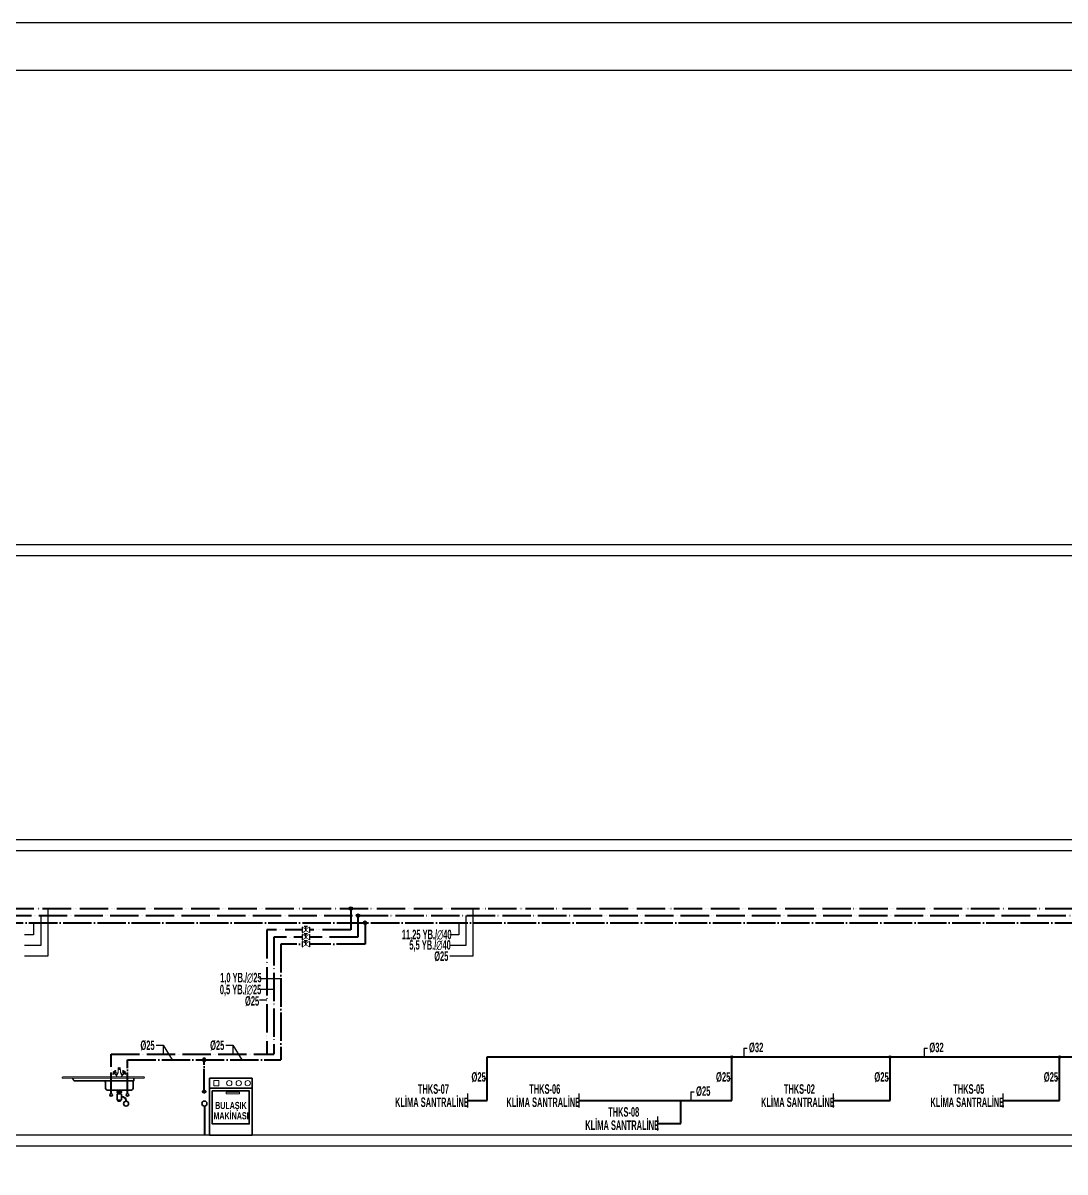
# Model space of a CAD drawing. Header units: centimetres. Extents: x 405464 to 563355, y 50011 to 66875.
# Drawn here: x 532428 to 534626, y 56589 to 59011 of the extents above; entities that cross this region are included whole.
import ezdxf
from ezdxf.enums import TextEntityAlignment as Align

# ---------------------------------------------------------------- set-up
doc = ezdxf.new("R2010")
doc.units = ezdxf.units.CM
for name, pattern in [('SICAKSU1', [75, 60, -6, 0, -3, 0, -6]), ('SIRKUL-1', [78, 60, -6, 0, -3, 0, -3, 0, -6]), ('SOGUKSU1', [72, 60, -6, 0, -6])]:
    doc.linetypes.add(name, pattern=pattern)
for name, color, linetype, lineweight in [('0-KRCN-IST-KÜRESEL VANA', 4, 'Continuous', 25), ('0-KRCN-MUTFAK-CİHAZ', 4, 'Continuous', 40), ('0-KRCN-SHT YUMUŞAK SU ÇAP', 201, 'Continuous', 30), ('0-KRCN-SHT-02CIHAZ', 132, 'Continuous', 25), ('0-KRCN-SHT-03CIHAZ', 120, 'Continuous', 30), ('0-KRCN-SHT-05CIHAZ', 171, 'Continuous', 40), ('0-KRCN-SHT-EVYEBİRGÖZLÜ', 171, 'Continuous', 35), ('0-KRCN-SHT-KÜRESEL VANA', 4, 'Continuous', 25), ('0-KRCN-SHT-MAKİNABULAŞIKÇAMAŞIR', 171, 'Continuous', 35), ('0-KRCN-SHT-PİSSU-BORU', 220, 'PISSU_LINE50', 40), ('0-KRCN-SHT-PROSES-BORU', 1, '0-Y_LINE', 40), ('0-KRCN-SHT-SICAKSU', 50, 'SICAKSU1', 40), ('0-KRCN-SHT-SIRKULASYON', 145, 'SIRKUL-1', 40), ('0-KRCN-SHT-SOGUKSU', 141, 'SOGUKSU1', 40), ('0-KRCN-SHT-YAZI-ÇAP-TEMSU', 81, 'Continuous', 30), ('0-KRCN-Z-ANTET', 71, 'Continuous', 30)]:
    doc.layers.add(name, color=color, linetype=linetype, lineweight=lineweight)
doc.styles.add('BORU', font='AGENCYR.TTF')
doc.styles.add('CAP', font='ARIALNB.TTF')
doc.styles.add('MUF', font='isocpeur.ttf')
doc.linetypes.add('0-Y_LINE', pattern='A,100,-0.5,["Y",BORU,S=9,R=0,X=0,Y=-4.5],-5', length=105.5)
doc.linetypes.add('PISSU_LINE50', pattern='A,50,-10,["C",MUF,S=10,R=0,X=1,Y=-5],0', length=60)

# ---------------------------------------------------------------- blocks, each defined once
blk = doc.blocks.new('*U135')
at = {"layer": '0-KRCN-SHT-EVYEBİRGÖZLÜ', "color": 120, "lineweight": 20}
for p, q in [((-79.4, 82), (34.4, 82)), ((-7.8, 87.2), (-8.2, 87.6)), ((-8.2, 87.6), (-8.2, 87.6)), ((-7.8, 87.2), (-7.3, 86.8)), ((-7.3, 86.8), (-7.3, 86.8)), ((-6.2, 89.2), (-6.7, 89.5)), ((-6.7, 89.5), (-6.7, 89.5)), ((-6.5, 86.9), (-6.1, 86.6)), ((-6.4, 86.3), (-4.9, 84.7)), ((-6.2, 89.2), (-5.7, 88.8)), ((-5.7, 88.8), (-5.7, 88.8)), ((-5.6, 88), (-5.3, 87.7)), ((-5, 88), (-3.1, 86.9)), ((-4.5, 84.4), (-4.9, 84.7)), ((-4.4, 84.3), (-4.5, 84.4)), ((-4.2, 84.1), (-4.3, 84.2)), ((-2.7, 86.7), (-3.1, 86.9)), ((-2.6, 86.6), (-2.7, 86.7)), ((2.9, 82), (-2.7, 82)), ((-2.2, 86.7), (-2.4, 86.5)), ((-1.3, 94.8), (-1.4, 93.6)), ((-1.2, 93.6), (-1.2, 93)), ((-1.2, 93.6), (-1.2, 93.6)), ((1.2, 93.6), (1.2, 93.6)), ((1.2, 93.6), (1.2, 93)), ((1.4, 94.8), (1.4, 93.6)), ((2.3, 86.7), (2.5, 86.5)), ((2.7, 86.6), (2.8, 86.7)), ((2.8, 86.7), (3.2, 87)), ((5.1, 88.1), (3.2, 87)), ((4.4, 84.1), (4.4, 84.2)), ((4.5, 84.3), (4.6, 84.4)), ((4.6, 84.4), (5, 84.8)), ((6.5, 86.3), (5, 84.8)), ((5.7, 88), (5.3, 87.8)), ((6.3, 89.2), (5.8, 88.8)), ((5.8, 88.8), (5.8, 88.8)), ((6.6, 86.9), (6.2, 86.6)), ((6.3, 89.2), (6.8, 89.6)), ((6.8, 89.6), (6.8, 89.6)), ((7.8, 87.2), (7.4, 86.9)), ((7.4, 86.9), (7.4, 86.9)), ((7.8, 87.2), (8.3, 87.6)), ((8.3, 87.6), (8.3, 87.6)), ((-79.4, 80), (34.4, 80)), ((-2.7, 61.2), (-2.9, 63.1)), ((2.9, 61.2), (-2.7, 61.2)), ((-1.8, 59.8), (-1.8, 58.3)), ((2, 59.8), (2, 58.3)), ((2.9, 61.2), (3.1, 63.1))]:
    blk.add_line(p, q, dxfattribs=at)
at = {"layer": '0-KRCN-SHT-EVYEBİRGÖZLÜ', "linetype": 'Continuous'}
for p, q in [((-65.4, 80), (-64.6, 77.9)), ((-21.5, 76.6), (-62.7, 76.6)), ((-21.5, 76.6), (20.4, 76.6)), ((-19.5, 74.6), (-19.5, 67.1)), ((19.7, 74.6), (19.7, 67.1)), ((20.4, 80), (20.4, 77)), ((-15.5, 63.1), (15.7, 63.1)), ((-1.8, 49.1), (-1.8, 47.9)), ((2, 49.1), (2, 47.9)), ((2, 47.9), (-1.8, 47.9))]:
    blk.add_line(p, q, dxfattribs=at)
at = {"layer": '0-KRCN-SHT-EVYEBİRGÖZLÜ', "color": 120, "lineweight": 20}
for points in [[(-5.5, 87, -0.022357), (-5.8, 86.7, -0.030945), (-6, 86.5, -0.06719), (-6.3, 86.3, -0.279259), (-6.4, 86.3, -0.279259), (-6.4, 86.4, -0.06719), (-6.3, 86.7, -0.006273), (-6.3, 86.7)], [(-5.6, 87.1, -0.022357), (-5.8, 86.9, -0.030945), (-5.9, 86.7, -0.064807), (-6.1, 86.6, -0.279259), (-6.1, 86.6)], [(-5.3, 87.7, -0.279259), (-5.2, 87.7, -0.06719), (-5.3, 87.5, -0.030945), (-5.4, 87.3, -0.022357), (-5.6, 87.1)], [(-5.4, 87.8, -0.006992), (-5.3, 87.9, -0.06719), (-5.1, 88, -0.279259), (-5, 88, -0.279259), (-5, 88, -0.06719), (-5.1, 87.7, -0.030945), (-5.2, 87.4, -0.022357), (-5.5, 87)], [(-3.8, 85.7, -0.02231), (-4.2, 85.2, -0.030883), (-4.5, 84.9, -0.067083), (-4.8, 84.7, -0.198167), (-4.9, 84.7)], [(-3.4, 85.4, -0.021718), (-3.8, 84.9, -0.030097), (-4.1, 84.6, -0.065706), (-4.4, 84.4, -0.282456), (-4.5, 84.4, -0.02931), (-4.5, 84.4)], [(-3.2, 85.2, -0.021423), (-3.6, 84.8, -0.029703), (-3.9, 84.5, -0.065007), (-4.3, 84.3, -0.283952), (-4.4, 84.3)], [(-4.4, 84.3, 0.003674), (-4.4, 84.3, 0.279259), (-4.3, 84.2)], [(-4.2, 84.1, 0.06719), (-3.8, 84.3, 0.030945), (-3.5, 84.6, 0.022357), (-3.1, 85.1, 0.022357), (-2.7, 85.6, 0.030945), (-2.5, 86, 0.06719), (-2.4, 86.4, 0.279259), (-2.4, 86.5)], [(-3.1, 86.9, -0.159274), (-3.1, 86.9, -0.067083), (-3.2, 86.5, -0.030883), (-3.4, 86.1, -0.02231), (-3.8, 85.7)], [(-2.7, 86.7, -0.035922), (-2.7, 86.7, -0.282456), (-2.7, 86.6, -0.065706), (-2.8, 86.2, -0.030097), (-3, 85.8, -0.021718), (-3.4, 85.4)], [(-2.6, 86.6, -0.283952), (-2.5, 86.5, -0.065007), (-2.7, 86.1, -0.029703), (-2.9, 85.7, -0.021423), (-3.2, 85.2)], [(-2.6, 86.6, -0.003674), (-2.5, 86.6, -0.279259), (-2.4, 86.6)], [(0, 94.2, 0.043526), (-0.5, 94.2, 0.056893), (-1, 94.1, 0.099366), (-1.3, 93.8, 0.195773), (-1.4, 93.6, 0.195773), (-1.3, 93.4, 0.037242), (-1.2, 93.3)], [(0, 94.2, 0.043526), (-0.5, 94.1, 0.056893), (-0.8, 94, 0.099366), (-1.1, 93.8, 0.184554), (-1.2, 93.6)], [(0, 94.2, -0.043526), (0.5, 94.1, -0.056893), (0.9, 94, -0.099366), (1.2, 93.8, -0.184554), (1.2, 93.6)], [(0, 94.2, -0.043526), (0.6, 94.2, -0.056893), (1, 94.1, -0.099366), (1.4, 93.8, -0.195773), (1.4, 93.6, -0.195773), (1.4, 93.4, -0.037242), (1.2, 93.3)], [(0.5, 93.4, -0.049816), (0.8, 93.3, -0.099769), (1.1, 93.1, -0.194284), (1.1, 92.9, -0.194284), (1.1, 92.8, -0.099769), (0.8, 92.6, -0.057439), (0.5, 92.5, -0.044019), (0, 92.5)], [(2.4, 86.5, 0.200512), (2.4, 86.4, 0.06719), (2.6, 86, 0.030945), (2.8, 85.6, 0.022357), (3.2, 85.1, 0.022357), (3.6, 84.7, 0.030945), (3.9, 84.4, 0.06719), (4.3, 84.2, 0.279259), (4.4, 84.2)], [(2.7, 86.6, 0.003674), (2.6, 86.6, 0.279259), (2.5, 86.6)], [(2.7, 86.6, 0.283952), (2.6, 86.5, 0.065007), (2.8, 86.1, 0.029703), (3, 85.7, 0.021423), (3.3, 85.3)], [(2.8, 86.7, 0.035922), (2.8, 86.7, 0.282456), (2.8, 86.6, 0.065706), (2.9, 86.2, 0.030097), (3.1, 85.9, 0.021718), (3.5, 85.4)], [(3.2, 87, 0.159274), (3.2, 86.9, 0.067083), (3.3, 86.5, 0.030883), (3.5, 86.2, 0.02231), (3.9, 85.7)], [(3.3, 85.3, 0.021423), (3.7, 84.8, 0.029703), (4, 84.5, 0.065007), (4.4, 84.3, 0.283952), (4.5, 84.3)], [(3.5, 85.4, 0.021718), (3.9, 84.9, 0.030097), (4.2, 84.6, 0.065706), (4.5, 84.4, 0.282456), (4.6, 84.4, 0.02931), (4.6, 84.5)], [(3.9, 85.7, 0.02231), (4.3, 85.2, 0.030883), (4.6, 85, 0.067083), (4.9, 84.8, 0.198167), (5, 84.8)], [(4.5, 84.3, -0.003674), (4.5, 84.3, -0.279259), (4.5, 84.2)], [(5.5, 87.9, 0.006992), (5.4, 87.9, 0.06719), (5.2, 88.1, 0.279259), (5.1, 88.1, 0.279259), (5.1, 88, 0.06719), (5.2, 87.7, 0.030945), (5.3, 87.4, 0.022357), (5.6, 87.1)], [(5.3, 87.8, 0.279259), (5.3, 87.7, 0.06719), (5.4, 87.5, 0.030945), (5.5, 87.3, 0.022357), (5.7, 87.1)], [(5.6, 87.1, 0.022357), (5.9, 86.7, 0.030945), (6.1, 86.5, 0.06719), (6.4, 86.3, 0.279259), (6.5, 86.3, 0.279259), (6.5, 86.4, 0.06719), (6.4, 86.7, 0.006273), (6.4, 86.8)], [(5.7, 87.1, 0.022357), (5.9, 86.9, 0.030945), (6, 86.7, 0.064807), (6.2, 86.6, 0.279259), (6.2, 86.6)]]:
    blk.add_lwpolyline(points, format="xyb", dxfattribs=at)
for points in [[(-2.2, 86), (-2, 86.9), (-1.8, 87.5), (-1.7, 88), (-1.7, 88.4), (-1.6, 88.7), (-1.6, 89), (-1.6, 89.3), (-1.6, 89.6), (-1.6, 90), (-1.6, 90.5), (-1.5, 91.1), (-1.5, 91.8), (-1.5, 92.5), (-1.4, 93.2), (-1.4, 94), (-1.3, 94.8)], [(2.3, 86), (2.1, 86.9), (1.9, 87.5), (1.8, 88), (1.8, 88.4), (1.7, 88.7), (1.7, 89), (1.7, 89.3), (1.7, 89.6), (1.6, 90), (1.6, 90.6), (1.6, 91.1), (1.6, 91.8), (1.5, 92.5), (1.5, 93.2), (1.4, 94), (1.4, 94.8)]]:
    blk.add_lwpolyline(points, dxfattribs=at)
for points in [[(0, 93.5, -0.046919), (0.5, 93.5, -0.06059), (0.9, 93.4, -0.101877), (1.2, 93.2, -0.18587), (1.2, 93, -0.18587), (1.2, 92.8, -0.101877), (0.9, 92.6, -0.06059), (0.5, 92.5, -0.046919), (0, 92.4, -0.046919), (-0.5, 92.4, -0.06059), (-0.8, 92.6, -0.101877), (-1.1, 92.8, -0.18587), (-1.2, 93, -0.18587), (-1.1, 93.1, -0.101877), (-0.8, 93.4, -0.06059), (-0.5, 93.5, -0.046919)], [(0, 92.5, -0.048311), (-0.4, 92.6, -0.062066), (-0.6, 92.7, -0.102741), (-0.9, 92.8, -0.182029), (-0.9, 93, -0.182029), (-0.9, 93.1, -0.102741), (-0.6, 93.3, -0.062066), (-0.4, 93.4, -0.048311), (0, 93.4, -0.048311), (0.4, 93.4, -0.062066), (0.7, 93.3, -0.102741), (0.9, 93.1, -0.182029), (1, 93, -0.182029), (0.9, 92.8, -0.102741), (0.7, 92.7, -0.062066), (0.4, 92.6, -0.048311)]]:
    blk.add_lwpolyline(points, format="xyb", close=True, dxfattribs=at)
blk.add_lwpolyline([(3.7, 61.2), (3.7, 59.8), (-3.5, 59.8), (-3.5, 61.2)], close=True, dxfattribs=at)
at = {"layer": '0-KRCN-SHT-EVYEBİRGÖZLÜ', "linetype": 'Continuous'}
blk.add_lwpolyline([(3.2, 57.3), (3.2, 50.1, -0.414214), (2.2, 49.1), (-2, 49.1, -0.414214), (-3, 50.1), (-3, 57.3, -0.414214), (-2, 58.3), (2.2, 58.3, -0.414214)], format="xyb", close=True, dxfattribs=at)
at = {"layer": '0-KRCN-SHT-EVYEBİRGÖZLÜ', "color": 120, "lineweight": 20}
for centre in [(-6.5, 87.8), (6.6, 87.9)]:
    blk.add_circle(centre, 0.708, dxfattribs=at)
at = {"layer": '0-KRCN-SHT-EVYEBİRGÖZLÜ'}
for centre, radius in [((-11.4, 56.5), 1.84), ((11.6, 56.5), 1.84), ((9.6, 44.3), 3.5)]:
    blk.add_circle(centre, radius, dxfattribs=at)
at = {"layer": '0-KRCN-SHT-EVYEBİRGÖZLÜ', "color": 120, "lineweight": 20}
for centre, radius, start, end in [((-79.4, 81), 1, 90, 270), ((-8.5, 86.2), 0.708, 106.0858, 231.8092), ((-8.5, 86.2), 0.708, 231.8092, 357.5326), ((-9, 87.6), 0.81, 291.773, 356.1118), ((-7.4, 88.5), 1.19, 103.3712, 180.4062), ((-6.1, 87.5), 2.59, 156.6086, 162.3693), ((-8.5, 88.3), 0.126, 152.0732, 308.5175), ((-8.5, 88.2), 0.126, 196.1084, 299.965), ((-7.5, 88.6), 1.04, 100.042, 183.5765), ((-8.5, 88.5), 0.0506, 183.5765, 295.4521), ((-6.6, 88.7), 2.02, 198.4422, 214.4818), ((-7.3, 88.4), 1.24, 196.0361, 196.6193), ((-9.4, 90.1), 2.21, 295.8507, 347.3649), ((-9.3, 90), 2.04, 295.1764, 348.6023), ((-9.1, 89.9), 1.53, 295.4521, 348.1664), ((-8.7, 89.5), 0.581, 292.4823, 350.8474), ((-8.4, 89), 0.0101, 157.3707, 292.4823), ((-8.1, 89.4), 0.0101, 350.8474, 125.9591), ((-7, 86.1), 0.81, 107.5067, 174.6568), ((-6.1, 87.5), 2.59, 121.077, 127.1639), ((-7.7, 89.6), 0.0506, 348.1664, 100.042), ((-7.4, 89.6), 0.126, 339.4654, 126.023), ((-7.4, 89.6), 0.126, 343.6535, 89.6786), ((-6.8, 88), 0.607, 58.71, 224.9084), ((-6.6, 88.7), 2.02, 249.1367, 264.243), ((-7.4, 87.7), 2.02, 69.1367, 85.1762), ((-7.3, 88.4), 1.24, 86.9992, 87.5471), ((-7.9, 88.9), 2.54, 297.8982, 345.7203), ((-6.8, 86.7), 0.00506, 264.243, 297.8982), ((-6.9, 90.3), 0.81, 287.5067, 351.8455), ((-5.4, 90.2), 0.708, 51.8092, 177.5326), ((-4.9, 88.7), 0.81, 108.9617, 176.1118), ((-7.4, 87.7), 2.02, 19.3754, 34.3134), ((-5.5, 88.3), 0.00506, 345.7203, 19.3754), ((-5.4, 90.2), 0.708, 286.0858, 51.8092), ((-4.2, 84.3), 0.129, 216.0585, 242.6917), ((-4.2, 84.2), 0.0996, 238.6985, 298.2531), ((-7, 80.5), 4.55, 19.03, 51.9978), ((-3.4, 86.3), 1.31, 287.0579, 346.6638), ((-2.5, 86.4), 0.129, 39.4248, 66.058), ((0, 93), 2.27, 54.5836, 125.4164), ((-1.2, 94.8), 0.101, 125.4164, 186.212), ((1.3, 94.8), 0.101, 353.788, 54.5836), ((2.5, 87.1), 0.506, 203.4542, 238.3414), ((3.5, 86.4), 1.31, 193.6454, 253.2513), ((2.6, 86.4), 0.167, 117.4792, 151.909), ((2.6, 86.4), 0.129, 114.2512, 140.8844), ((7.2, 80.6), 4.55, 128.3114, 161.4801), ((4.4, 84.3), 0.129, 297.6175, 324.2507), ((5.5, 90.2), 0.708, 128.5, 254.2234), ((5.5, 90.2), 0.708, 2.7766, 128.5), ((5, 88.8), 0.81, 4.1974, 71.3475), ((7.5, 87.7), 2.02, 145.9959, 160.9338), ((8, 89), 2.54, 194.589, 242.411), ((5.6, 88.4), 0.00506, 160.9338, 194.589), ((7, 90.4), 0.81, 188.4637, 252.8026), ((6.9, 88.1), 0.607, 315.4008, 121.5992), ((7.5, 87.7), 2.02, 95.133, 111.1726), ((6.6, 88.8), 2.02, 276.0662, 291.1726), ((6.9, 86.7), 0.00506, 242.411, 276.0662), ((7.4, 89.7), 0.126, 90.6306, 196.6558), ((7.4, 88.5), 1.24, 92.7621, 93.31), ((9.5, 90.1), 2.21, 192.9443, 244.4585), ((7.5, 89.7), 0.126, 54.2862, 200.8438), ((9.4, 90.1), 2.04, 191.7069, 245.1329), ((7.1, 86.1), 0.81, 5.6525, 72.8026), ((6.2, 87.6), 2.59, 53.1453, 59.2323), ((7.5, 88.5), 1.19, 359.903, 76.938), ((9.2, 89.9), 1.53, 192.1428, 244.8572), ((7.7, 89.6), 0.0506, 80.2672, 192.1428), ((7.6, 88.6), 1.04, 356.7328, 80.2672), ((8.6, 86.2), 0.708, 182.7766, 308.5), ((8.2, 89.5), 0.0101, 54.3502, 189.4618), ((8.7, 89.6), 0.581, 189.4618, 247.8269), ((6.6, 88.8), 2.02, 325.8274, 341.867), ((9.1, 87.7), 0.81, 184.1974, 248.5363), ((8.5, 89), 0.0101, 247.8269, 22.9385), ((8.6, 88.6), 0.0506, 244.8572, 356.7328), ((8.6, 88.3), 0.126, 231.7917, 28.2361), ((8.6, 88.3), 0.126, 240.3442, 344.2009), ((6.2, 87.6), 2.59, 17.9399, 23.7006), ((7.4, 88.5), 1.24, 343.69, 344.2732), ((8.6, 86.2), 0.708, 308.5, 74.2234), ((34.4, 81), 1, 270, 90)]:
    blk.add_arc(centre, radius, start, end, dxfattribs=at)
at = {"layer": '0-KRCN-SHT-EVYEBİRGÖZLÜ', "linetype": 'Continuous'}
for centre, radius, start, end in [((-62.7, 78.6), 2, 201.2748, 270), ((-21.5, 74.6), 2, 0, 90), ((-15.5, 67.1), 4, 180, 270), ((15.7, 67.1), 4, 270, 0), ((21.7, 74.6), 2, 143.6404, 180), ((18.4, 77), 2, 323.6404, 0)]:
    blk.add_arc(centre, radius, start, end, dxfattribs=at)
at = {"layer": '0-KRCN-SHT-PİSSU-BORU', "ltscale": 0.5}
for p, q in [((3.2, 53.7), (4.6, 53.7)), ((9.6, 47.8), (9.6, 48.7))]:
    blk.add_line(p, q, dxfattribs=at)
blk.add_arc((4.6, 48.7), 5, 0, 90, dxfattribs=at)
at = {"layer": '0-KRCN-SHT-SICAKSU', "ltscale": 0.5}
blk.add_line((-11.4, 58.3), (-11.4, 114), dxfattribs=at)
at = {"layer": '0-KRCN-SHT-SOGUKSU', "ltscale": 0.5}
blk.add_line((11.6, 58.3), (11.6, 106), dxfattribs=at)
blk = doc.blocks.new('0-MEK-SHT-ZKLN-MAKİNA BULAŞIK')
at = {"layer": '0-KRCN-SHT-MAKİNABULAŞIKÇAMAŞIR'}
blk.add_line((-30, 66.1), (30, 66.1), dxfattribs=at)
at = {"layer": '0-KRCN-SHT-MAKİNABULAŞIKÇAMAŞIR', "linetype": 'Continuous'}
for points in [[(-30, 80), (-30, 0), (30, 0), (30, 80)], [(-26, 62.1), (-26, 15.7), (26, 15.7), (26, 62.1)]]:
    blk.add_lwpolyline(points, close=True, dxfattribs=at)
at = {"layer": '0-KRCN-SHT-MAKİNABULAŞIKÇAMAŞIR', "color": 120, "linetype": 'Continuous', "lineweight": 20}
for points in [[(-23.8, 76.9), (-23.8, 69.3), (-16.9, 69.3), (-16.9, 76.9)], [(-6.6, 60.6), (-6.6, 57.9), (12.1, 57.9), (12.1, 60.6)]]:
    blk.add_lwpolyline(points, close=True, dxfattribs=at)
for centre in [(-2.1, 73.1), (11.2, 73.1), (23.9, 73.1)]:
    blk.add_circle(centre, 3.78, dxfattribs=at)
at = {"layer": '0-KRCN-SHT-MAKİNABULAŞIKÇAMAŞIR', "linetype": 'Continuous'}
blk.add_circle((-37, 44.4), 3.54, dxfattribs=at)
at = {"layer": '0-KRCN-SHT-PİSSU-BORU', "ltscale": 0.5}
blk.add_line((-37, 40.9), (-37, 0), dxfattribs=at)
at = {"layer": '0-KRCN-SHT-SOGUKSU', "ltscale": 0.5}
blk.add_line((-37.4, 63), (-37.4, 106), dxfattribs=at)
blk.add_circle((-37.4, 61.2), 1.84, dxfattribs=at)
at = {"layer": '0-KRCN-SHT-MAKİNABULAŞIKÇAMAŞIR', "color": 120, "linetype": 'Continuous', "lineweight": 20, "style": 'CAP', "width": 0.7}
for s, p in [('MAKİNASI', (0.4, 28.4)), ('BULAŞIK', (0.2, 40.3))]:
    blk.add_text(s, height=10, dxfattribs=at).set_placement(p, align=Align.MIDDLE)
blk = doc.blocks.new('DONUT')
at = {"layer": '0-KRCN-SHT-03CIHAZ'}
blk.add_hatch(color=256, dxfattribs=at).paths.add_polyline_path([(2.5, 0, 1), (-2.5, 0, 1)])
blk.add_circle((0, 0), 2.5, dxfattribs=at)
blk = doc.blocks.new('0-MEK-SHT-KÜRESELVANA')
at = {"layer": '0-KRCN-IST-KÜRESEL VANA'}
blk.add_hatch(color=256, dxfattribs=at).paths.add_polyline_path([(1.4, 0, 1), (-1.4, 0, 1)])
for p, q in [((-1.1, 0.9), (-4.2, 3)), ((-4.2, -3.1), (-4.2, 3)), ((-4.2, 3), (-4.2, -3.1)), ((-2.4, 4.6), (2.3, 4.6)), ((0, 4.6), (-2.4, 4.6)), ((0, 0), (0, 4.6)), ((2.3, 4.6), (0, 4.6)), ((1.1, 0.8), (4.3, 3)), ((4.3, -3.1), (4.3, 3)), ((4.3, 3), (4.3, -3.1)), ((-4.2, -3.1), (-1.1, -0.9)), ((4.3, -3.1), (1.1, -0.8))]:
    blk.add_line(p, q, dxfattribs=at)
for points in [[(-4.5, 3.7), (-5, 3.7), (-5, -3.8), (-4.5, -3.8)], [(4.6, 3.7), (5, 3.7), (5, -3.8), (4.6, -3.8)]]:
    blk.add_lwpolyline(points, close=True, dxfattribs=at)
blk.add_circle((0, 0), 1.42, dxfattribs=at)
blk.add_wipeout([(4.3, 3), (4.3, -3.1), (1.1, -0.9), (1.2, -0.8), (1.2, -0.7), (1.2, -0.7), (1.3, -0.6), (1.3, -0.5), (1.4, -0.4), (1.4, -0.3), (1.4, -0.2), (1.4, -0.1), (1.4, 0), (1.4, 0.1), (1.4, 0.2), (1.4, 0.2), (1.4, 0.3), (1.4, 0.4), (1.3, 0.5), (1.3, 0.6), (1.2, 0.7), (1.2, 0.7), (1.2, 0.8), (1.1, 0.8), (1.1, 0.9)]).dxf.layer = '0-KRCN-IST-KÜRESEL VANA'
blk.add_wipeout([(-4.2, 3), (-4.2, -3.1), (-1.1, -0.9), (-1.2, -0.8), (-1.2, -0.7), (-1.2, -0.7), (-1.3, -0.6), (-1.3, -0.5), (-1.4, -0.4), (-1.4, -0.3), (-1.4, -0.2), (-1.4, -0.1), (-1.4, 0), (-1.4, 0.1), (-1.4, 0.2), (-1.4, 0.2), (-1.4, 0.3), (-1.4, 0.4), (-1.3, 0.5), (-1.3, 0.6), (-1.2, 0.7), (-1.2, 0.7), (-1.2, 0.8), (-1.1, 0.8), (-1.1, 0.9)]).dxf.layer = '0-KRCN-IST-KÜRESEL VANA'

msp = doc.modelspace()

# ---------------------------------------------------------------- linework, layer by layer
at = {"layer": '0-KRCN-SHT YUMUŞAK SU ÇAP', "linetype": 'Continuous'}
for p, q in [((533948.7, 56849.8), (533955.6, 56849.8)), ((533948.7, 56849.8), (533948.7, 56831.3)), ((534328.9, 56849.8), (534335.9, 56849.8)), ((534328.9, 56849.8), (534328.9, 56831.3)), ((533407.3, 56785.4), (533400.3, 56785.4)), ((533923, 56785.4), (533916, 56785.4)), ((534256.9, 56785.4), (534250, 56785.4)), ((534614.2, 56785.4), (534607.3, 56785.4)), ((533837, 56757.8), (533844, 56757.8)), ((533837, 56757.8), (533837, 56739.4))]:
    msp.add_line(p, q, dxfattribs=at)
at = {"layer": '0-KRCN-SHT-02CIHAZ', "color": 8}
for p, q in [((544442.4, 57911.3), (519319.8, 57911.3)), ((519319.8, 57888.8), (544442.4, 57888.8)), ((544442.4, 57288.8), (519319.8, 57288.8)), ((519319.8, 57266.3), (544442.4, 57266.3)), ((544442.4, 56666.3), (519319.8, 56666.3)), ((519319.8, 56643.8), (544442.4, 56643.8))]:
    msp.add_line(p, q, dxfattribs=at)
at = {"layer": '0-KRCN-SHT-PROSES-BORU'}
for p, q in [((533407.3, 56831.3), (536109.2, 56831.3)), ((533407.3, 56739.4), (533407.3, 56831.3)), ((533923, 56739.4), (533923, 56831.3)), ((534256.9, 56739.4), (534256.9, 56831.3)), ((534614.2, 56739.4), (534614.2, 56831.3)), ((533365.4, 56739.4), (533407.3, 56739.4)), ((533600.2, 56739.4), (533923, 56739.4)), ((533815.5, 56691), (533815.5, 56739.4)), ((534137.2, 56739.4), (534256.9, 56739.4)), ((534494.5, 56739.4), (534614.2, 56739.4)), ((533766.6, 56691), (533815.5, 56691))]:
    msp.add_line(p, q, dxfattribs=at)
at = {"layer": '0-KRCN-SHT-SICAKSU'}
for p, q in [((528100, 57129.1), (544442.4, 57129.1)), ((533134.7, 57129.1), (533134.7, 57084.1)), ((532957.3, 57084.1), (532957.3, 56837.3)), ((533134.7, 57084.1), (532957.3, 57084.1)), ((532614.2, 56837.3), (532957.3, 56837.3))]:
    msp.add_line(p, q, dxfattribs=at)
at = {"layer": '0-KRCN-SHT-SIRKULASYON'}
for p, q in [((528085, 57144.1), (544442.4, 57144.1)), ((533119.7, 57144.1), (533119.7, 57099.1)), ((532942.3, 57099.1), (532942.3, 56837.3)), ((533119.7, 57099.1), (532942.3, 57099.1))]:
    msp.add_line(p, q, dxfattribs=at)
at = {"layer": '0-KRCN-SHT-SOGUKSU'}
for p, q in [((528115, 57114.1), (544442.4, 57114.1)), ((533149.7, 57114.1), (533149.7, 57069.1)), ((532972.3, 57069.1), (532972.3, 56825.3)), ((533149.7, 57069.1), (532972.3, 57069.1)), ((532648.7, 56825.3), (532972.3, 56825.3))]:
    msp.add_line(p, q, dxfattribs=at)
at = {"layer": '0-KRCN-SHT-YAZI-ÇAP-TEMSU', "linetype": 'Continuous'}
for p, q in [((532465.8, 57129.1), (532465.8, 57066.3)), ((532480.8, 57144.1), (532480.8, 57043.8)), ((533362.2, 57129.1), (533362.2, 57066.3)), ((533377.2, 57144.1), (533377.2, 57043.8)), ((532450.8, 57114.1), (532450.8, 57088.8)), ((533347.2, 57114.1), (533347.2, 57088.8)), ((532450.8, 57088.8), (532431.8, 57088.8)), ((533347.2, 57088.8), (533328.2, 57088.8)), ((532465.8, 57066.3), (532431.8, 57066.3)), ((533362.2, 57066.3), (533328.2, 57066.3)), ((532480.8, 57043.8), (532431.8, 57043.8)), ((533377.2, 57043.8), (533328.2, 57043.8)), ((532972.3, 56995.9), (532927.3, 56995.9)), ((532957.3, 56973.4), (532927.3, 56973.4)), ((532942.3, 56950.9), (532927.3, 56950.9)), ((532708.9, 56855.8), (532723.9, 56855.8)), ((532723.9, 56855.8), (532723.9, 56837.3)), ((532723.9, 56855.8), (532742.8, 56825.3)), ((532855.9, 56855.8), (532870.9, 56855.8)), ((532870.9, 56855.8), (532870.9, 56837.3)), ((532870.9, 56855.8), (532889.8, 56825.3)), ((533365.4, 56754.4), (533365.4, 56724.4)), ((533600.2, 56754.4), (533600.2, 56724.4)), ((534137.2, 56754.4), (534137.2, 56724.4)), ((534494.5, 56754.4), (534494.5, 56724.4)), ((533766.6, 56706), (533766.6, 56676))]:
    msp.add_line(p, q, dxfattribs=at)

# ---------------------------------------------------------------- block references
at = {"layer": '0-KRCN-MUTFAK-CİHAZ', "linetype": 'Continuous', "xscale": 1.5, "yscale": 1.5, "zscale": 1.5}
msp.add_blockref('0-MEK-SHT-ZKLN-MAKİNA BULAŞIK', (532866.5, 56666.3), dxfattribs=at)
at = {"layer": '0-KRCN-SHT-03CIHAZ', "yscale": 1.5, "zscale": 1.5}
for p, xscale in [((533119.7, 57144.1), 1.5), ((533134.7, 57129.1), 1.5), ((533149.7, 57114.1), 1.5), ((532810.5, 56825.3), -1.5)]:
    msp.add_blockref('DONUT', p, dxfattribs=dict(at, xscale=xscale))
at = {"layer": '0-KRCN-SHT-05CIHAZ'}
for p in [(533923, 56831.3), (534256.9, 56831.3), (534614.2, 56831.3)]:
    msp.add_blockref('DONUT', p, dxfattribs=at)
at = {"layer": '0-KRCN-SHT-EVYEBİRGÖZLÜ', "xscale": 1.5, "yscale": 1.5, "zscale": 1.5}
msp.add_blockref('*U135', (532631.3, 56666.3), dxfattribs=at)

# ---------------------------------------------------------------- texts
at = {"layer": '0-KRCN-SHT YUMUŞAK SU ÇAP', "linetype": 'Continuous', "style": 'CAP', "width": 0.7}
for s, p in [('Ø32', (533959.3, 56841.3)), ('Ø32', (534339.6, 56841.3)), ('Ø25', (533374.1, 56779)), ('Ø25', (533889.8, 56779)), ('Ø25', (534223.7, 56779)), ('Ø25', (534581, 56779)), ('Ø25', (533847.7, 56749.3))]:
    msp.add_text(s, height=20, dxfattribs=at).set_placement(p)
at = {"layer": '0-KRCN-SHT-YAZI-ÇAP-TEMSU', "linetype": 'Continuous', "style": 'CAP', "width": 0.6}
for s, p in [('11,25 YB./∅40', (533227.3, 57089.5)), ('5,5 YB./∅40', (533243.1, 57067.4)), ('Ø25', (533295.6, 57043.8)), ('1,0 YB./∅25', (532844.1, 56998.5)), ('0,5 YB./∅25', (532843.4, 56973.4)), ('Ø25', (532896.6, 56949.3))]:
    msp.add_text(s, height=20, dxfattribs=at).set_placement(p, align=Align.MIDDLE_LEFT)
for p in [(532690.9, 56855.8), (532837.9, 56855.8)]:
    msp.add_text('%%C25', height=20, dxfattribs=at).set_placement(p, align=Align.MIDDLE_CENTER)
for s, p in [('THKS-07', (533261.1, 56753.6)), ('THKS-06', (533495.9, 56753.6)), ('THKS-02', (534032.8, 56753.6)), ('THKS-05', (534390.1, 56753.6)), ('KLİMA SANTRALİNE', (533212.9, 56725.7)), ('KLİMA SANTRALİNE', (533447.7, 56725.7)), ('KLİMA SANTRALİNE', (533984.7, 56725.7)), ('KLİMA SANTRALİNE', (534342, 56725.7)), ('THKS-08', (533662.3, 56705.2)), ('KLİMA SANTRALİNE', (533614.1, 56677.3))]:
    msp.add_text(s, height=20, dxfattribs=at).set_placement(p)

# ---------------------------------------------------------------- next in the draw order: block references
at = {"layer": '0-KRCN-SHT-KÜRESEL VANA', "xscale": 1.5, "yscale": 1.5, "zscale": 1.5}
msp.add_blockref('0-MEK-SHT-KÜRESELVANA', (533024.8, 57069.1), dxfattribs=at)

# ---------------------------------------------------------------- next in the draw order: block references
msp.add_blockref('0-MEK-SHT-KÜRESELVANA', (533024.8, 57084.1), dxfattribs=at)

# ---------------------------------------------------------------- next in the draw order: block references
msp.add_blockref('0-MEK-SHT-KÜRESELVANA', (533024.8, 57099.1), dxfattribs=at)

# ---------------------------------------------------------------- next in the draw order: linework, layer by layer
at = {"layer": '0-KRCN-Z-ANTET'}
for points in [[(405464.1, 50011.3), (563355.4, 50011.3), (563355.4, 59011.3), (405464.1, 59011.3)], [(503064.1, 50111.3), (544661.8, 50111.3), (544661.8, 58911.3), (503064.1, 58911.3)]]:
    msp.add_lwpolyline(points, close=True, dxfattribs=at)

doc.saveas('drawing.dxf')
